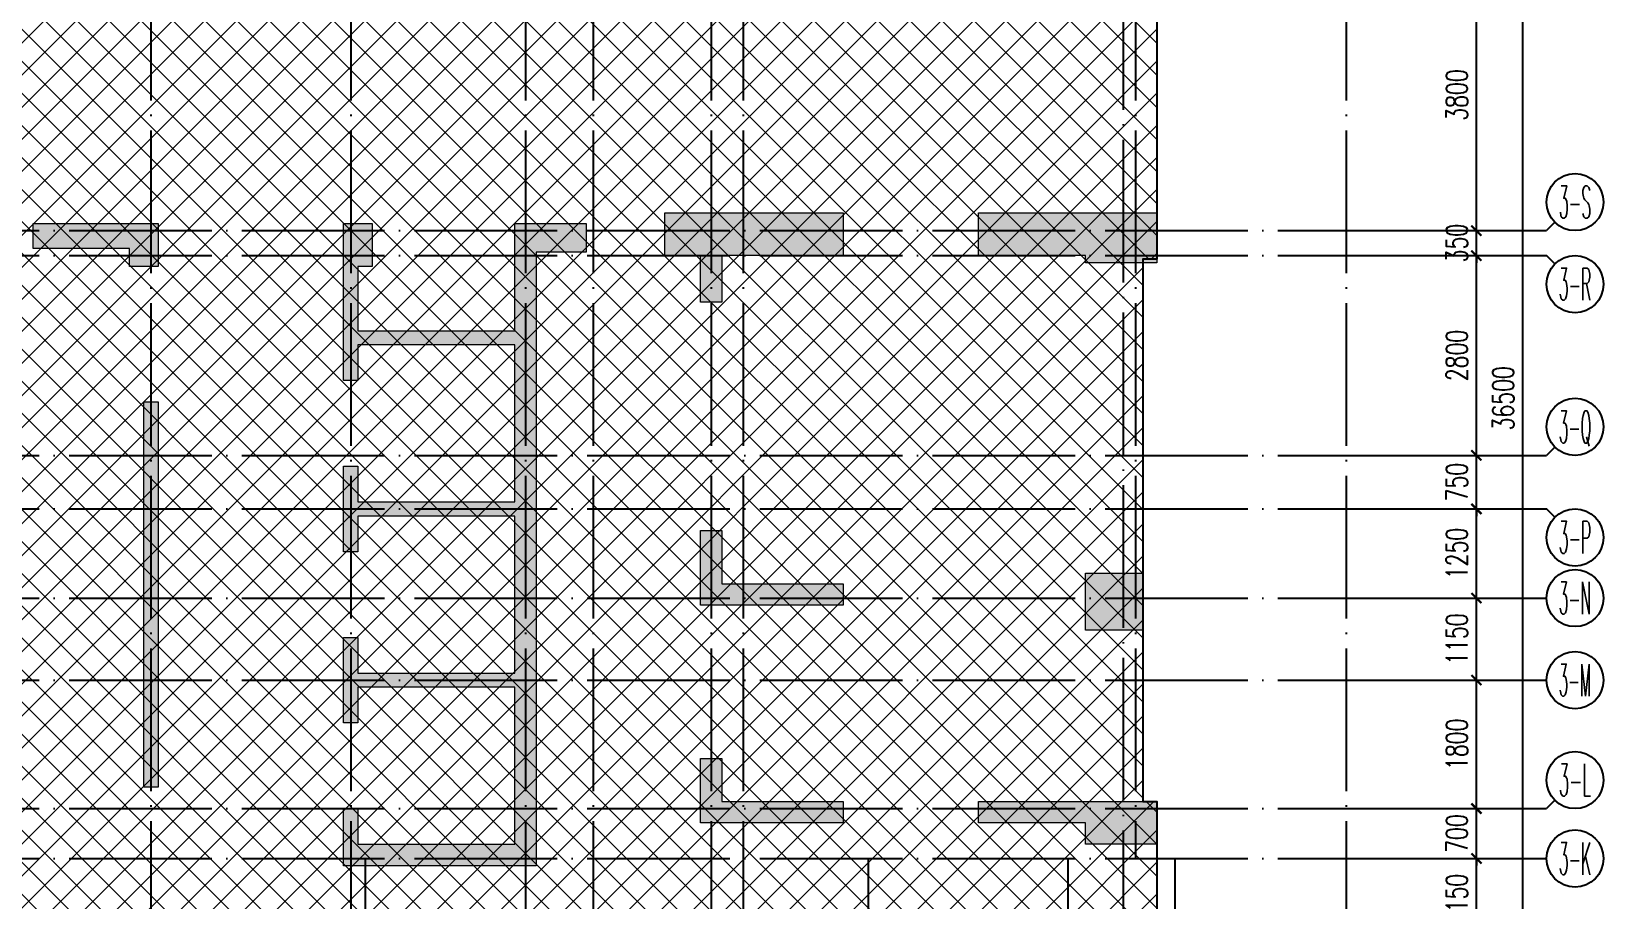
# Model space of a CAD drawing. Header units: millimetres. Extents: x 1089227 to 13101469, y 618865 to 10240562.
# Drawn here: x 1767987 to 1790021, y 4858482 to 4870650 of the extents above; entities that cross this region are included whole.
import ezdxf
from ezdxf.enums import TextEntityAlignment as Align

# ---------------------------------------------------------------- set-up
doc = ezdxf.new("R2010")
doc.units = ezdxf.units.MM
doc.header["$LTSCALE"] = 1000
doc.header["$PDMODE"] = 3
doc.header["$PDSIZE"] = 200
doc.linetypes.add('DOTE', pattern=[2.42, 2, -0.2, 0.02, -0.2])
doc.layers.get('0').update_dxf_attribs({"linetype": 'CONTINUOUS'})
doc.layers.get('Defpoints').update_dxf_attribs({"linetype": 'CONTINUOUS'})
for name, color, linetype in [('AXIS', 3, 'CONTINUOUS'), ('AXIS_TEXT', 7, 'CONTINUOUS'), ('C-H', 8, 'CONTINUOUS'), ('DOTE', 1, 'DOTE'), ('S-EDGE', 210, 'CONTINUOUS')]:
    doc.layers.add(name, color=color, linetype=linetype)
doc.layers.add('S-SLAB-HATCH', color=73, linetype='CONTINUOUS', lineweight=0)
doc.layers.add('S-WALL', color=31, linetype='CONTINUOUS', lineweight=0)
doc.styles.add('_TCH_AXIS', font='COMPLEX', dxfattribs={"bigfont": 'AllInOneBig.shx'})
doc.styles.add('_TCH_DIM_T3', font='SIMPLEX', dxfattribs={"width": 0.705882, "bigfont": 'AllInOneBig.shx'})
doc.styles.add('COMPLEX', font='COMPLEX', dxfattribs={"bigfont": 'AllInOneBig.shx'})
doc.dimstyles.new('_TCH_ARCH&&100', dxfattribs={"dimtxt": 297.5, "dimasz": 100, "dimexe": 250, "dimexo": 300, "dimgap": 126.25, "dimtad": 1, "dimdec": 0, "dimzin": 0, "dimdsep": 46, "dimtxsty": '_TCH_DIM_T3', "dimblk": 'ARCHTICK', "dimcen": 0.09, "dimclrt": 7, "dimazin": 2, "dimtfac": 1, "dimtdec": 0, "dimtix": 1, "dimtmove": 2, "dimatfit": 3, "dimfxl": 0, "dimtolj": 1, "dimtzin": 0, "dimarcsym": 0})

# ---------------------------------------------------------------- blocks, each defined once
blk = doc.blocks.new('_AXISO')
blk.add_circle((0, 0), 0.5)
at = {"layer": 'AXIS_TEXT', "style": 'COMPLEX', "width": 1.041667}
blk.add_attdef('A', text='', height=0.56, dxfattribs=at).set_placement((-0.25, -0.28), (0.25, -0.28), align=Align.FIT)
blk = doc.blocks.new('_ArchTick')
at = {"color": 0, "linetype": 'ByBlock', "const_width": 0.3}
blk.add_lwpolyline([(-0.71, -0.71), (0.71, 0.71)], dxfattribs=at)
blk = doc.blocks.new('*D160')
at = {"layer": 'AXIS', "color": 0, "lineweight": -2, "transparency": 16777216}
for p, q in [((-113808, 58546), (-112296, 58546)), ((-112546, 22046), (-112546, 58546)), ((-113808, 22046), (-112296, 22046))]:
    blk.add_line(p, q, dxfattribs=at)
at = {"layer": 'Defpoints', "color": 0, "transparency": 16777216}
for p in [(-114108, 58546), (-112546, 58546), (-114108, 22046)]:
    blk.add_point(p, dxfattribs=at)
at = {"layer": 'AXIS', "color": 0, "lineweight": -2, "transparency": 16777216, "xscale": 100, "yscale": 100, "zscale": 100}
for p, rotation in [((-112546, 58546), 90), ((-112546, 22046), 270)]:
    blk.add_blockref('_ArchTick', p, dxfattribs=dict(at, rotation=rotation))
at = {"layer": 'AXIS', "color": 7, "transparency": 16777216, "insert": (-112821, 40296), "char_height": 297.5, "attachment_point": 5, "rotation": 90, "style": '_TCH_DIM_T3'}
blk.add_mtext('\\A1;36500', dxfattribs=at)
blk = doc.blocks.new('*D169')
at = {"layer": 'AXIS', "color": 0, "lineweight": -2, "transparency": 16777216}
for p, q in [((-113808, 33846), (-112947, 33846)), ((-113197, 32696), (-113197, 33846)), ((-113808, 32696), (-112947, 32696))]:
    blk.add_line(p, q, dxfattribs=at)
at = {"layer": 'Defpoints', "color": 0, "transparency": 16777216}
for p in [(-114108, 33846), (-113197, 33846), (-114108, 32696)]:
    blk.add_point(p, dxfattribs=at)
at = {"layer": 'AXIS', "color": 0, "lineweight": -2, "transparency": 16777216, "xscale": 100, "yscale": 100, "zscale": 100}
for p, rotation in [((-113197, 33846), 90), ((-113197, 32696), 270)]:
    blk.add_blockref('_ArchTick', p, dxfattribs=dict(at, rotation=rotation))
at = {"layer": 'AXIS', "color": 7, "transparency": 16777216, "insert": (-113472, 33271), "char_height": 297.5, "attachment_point": 5, "rotation": 90, "style": '_TCH_DIM_T3'}
blk.add_mtext('\\A1;1150', dxfattribs=at)
blk = doc.blocks.new('*D170')
at = {"layer": 'AXIS', "color": 0, "lineweight": -2, "transparency": 16777216}
for p, q in [((-113197, 34546), (-113197, 34646)), ((-113808, 34546), (-112947, 34546)), ((-113197, 33846), (-113197, 34546)), ((-113808, 33846), (-112947, 33846)), ((-113197, 33846), (-113197, 33746))]:
    blk.add_line(p, q, dxfattribs=at)
at = {"layer": 'Defpoints', "color": 0, "transparency": 16777216}
for p in [(-114108, 34546), (-113197, 34546), (-114108, 33846)]:
    blk.add_point(p, dxfattribs=at)
at = {"layer": 'AXIS', "color": 0, "lineweight": -2, "transparency": 16777216, "xscale": 100, "yscale": 100, "zscale": 100}
for p, rotation in [((-113197, 34546), 270), ((-113197, 33846), 90)]:
    blk.add_blockref('_ArchTick', p, dxfattribs=dict(at, rotation=rotation))
at = {"layer": 'AXIS', "color": 7, "transparency": 16777216, "insert": (-113472, 34196), "char_height": 297.5, "attachment_point": 5, "rotation": 90, "style": '_TCH_DIM_T3'}
blk.add_mtext('\\A1;700', dxfattribs=at)
blk = doc.blocks.new('*D171')
at = {"layer": 'AXIS', "color": 0, "lineweight": -2, "transparency": 16777216}
for p, q in [((-113808, 36346), (-112947, 36346)), ((-113197, 34546), (-113197, 36346)), ((-113808, 34546), (-112947, 34546))]:
    blk.add_line(p, q, dxfattribs=at)
at = {"layer": 'Defpoints', "color": 0, "transparency": 16777216}
for p in [(-114108, 36346), (-113197, 36346), (-114108, 34546)]:
    blk.add_point(p, dxfattribs=at)
at = {"layer": 'AXIS', "color": 0, "lineweight": -2, "transparency": 16777216, "xscale": 100, "yscale": 100, "zscale": 100}
for p, rotation in [((-113197, 36346), 90), ((-113197, 34546), 270)]:
    blk.add_blockref('_ArchTick', p, dxfattribs=dict(at, rotation=rotation))
at = {"layer": 'AXIS', "color": 7, "transparency": 16777216, "insert": (-113472, 35446), "char_height": 297.5, "attachment_point": 5, "rotation": 90, "style": '_TCH_DIM_T3'}
blk.add_mtext('\\A1;1800', dxfattribs=at)
blk = doc.blocks.new('*D172')
at = {"layer": 'AXIS', "color": 0, "lineweight": -2, "transparency": 16777216}
for p, q in [((-113808, 37496), (-112947, 37496)), ((-113197, 36346), (-113197, 37496)), ((-113808, 36346), (-112947, 36346))]:
    blk.add_line(p, q, dxfattribs=at)
at = {"layer": 'Defpoints', "color": 0, "transparency": 16777216}
for p in [(-114108, 37496), (-113197, 37496), (-114108, 36346)]:
    blk.add_point(p, dxfattribs=at)
at = {"layer": 'AXIS', "color": 0, "lineweight": -2, "transparency": 16777216, "xscale": 100, "yscale": 100, "zscale": 100}
for p, rotation in [((-113197, 37496), 90), ((-113197, 36346), 270)]:
    blk.add_blockref('_ArchTick', p, dxfattribs=dict(at, rotation=rotation))
at = {"layer": 'AXIS', "color": 7, "transparency": 16777216, "insert": (-113472, 36921), "char_height": 297.5, "attachment_point": 5, "rotation": 90, "style": '_TCH_DIM_T3'}
blk.add_mtext('\\A1;1150', dxfattribs=at)
blk = doc.blocks.new('*D173')
at = {"layer": 'AXIS', "color": 0, "lineweight": -2, "transparency": 16777216}
for p, q in [((-113808, 38746), (-112947, 38746)), ((-113197, 37496), (-113197, 38746)), ((-113808, 37496), (-112947, 37496))]:
    blk.add_line(p, q, dxfattribs=at)
at = {"layer": 'Defpoints', "color": 0, "transparency": 16777216}
for p in [(-114108, 38746), (-113197, 38746), (-114108, 37496)]:
    blk.add_point(p, dxfattribs=at)
at = {"layer": 'AXIS', "color": 0, "lineweight": -2, "transparency": 16777216, "xscale": 100, "yscale": 100, "zscale": 100}
for p, rotation in [((-113197, 38746), 90), ((-113197, 37496), 270)]:
    blk.add_blockref('_ArchTick', p, dxfattribs=dict(at, rotation=rotation))
at = {"layer": 'AXIS', "color": 7, "transparency": 16777216, "insert": (-113472, 38121), "char_height": 297.5, "attachment_point": 5, "rotation": 90, "style": '_TCH_DIM_T3'}
blk.add_mtext('\\A1;1250', dxfattribs=at)
blk = doc.blocks.new('*D174')
at = {"layer": 'AXIS', "color": 0, "lineweight": -2, "transparency": 16777216}
for p, q in [((-113808, 39496), (-112947, 39496)), ((-113197, 39496), (-113197, 39596)), ((-113197, 38746), (-113197, 39496)), ((-113808, 38746), (-112947, 38746)), ((-113197, 38746), (-113197, 38646))]:
    blk.add_line(p, q, dxfattribs=at)
at = {"layer": 'Defpoints', "color": 0, "transparency": 16777216}
for p in [(-114108, 39496), (-113197, 39496), (-114108, 38746)]:
    blk.add_point(p, dxfattribs=at)
at = {"layer": 'AXIS', "color": 0, "lineweight": -2, "transparency": 16777216, "xscale": 100, "yscale": 100, "zscale": 100}
for p, rotation in [((-113197, 39496), 270), ((-113197, 38746), 90)]:
    blk.add_blockref('_ArchTick', p, dxfattribs=dict(at, rotation=rotation))
at = {"layer": 'AXIS', "color": 7, "transparency": 16777216, "insert": (-113472, 39121), "char_height": 297.5, "attachment_point": 5, "rotation": 90, "style": '_TCH_DIM_T3'}
blk.add_mtext('\\A1;750', dxfattribs=at)
blk = doc.blocks.new('*D175')
at = {"layer": 'AXIS', "color": 0, "lineweight": -2, "transparency": 16777216}
for p, q in [((-113808, 42296), (-112947, 42296)), ((-113197, 39496), (-113197, 42296)), ((-113808, 39496), (-112947, 39496))]:
    blk.add_line(p, q, dxfattribs=at)
at = {"layer": 'Defpoints', "color": 0, "transparency": 16777216}
for p in [(-114108, 42296), (-113197, 42296), (-114108, 39496)]:
    blk.add_point(p, dxfattribs=at)
at = {"layer": 'AXIS', "color": 0, "lineweight": -2, "transparency": 16777216, "xscale": 100, "yscale": 100, "zscale": 100}
for p, rotation in [((-113197, 42296), 90), ((-113197, 39496), 270)]:
    blk.add_blockref('_ArchTick', p, dxfattribs=dict(at, rotation=rotation))
at = {"layer": 'AXIS', "color": 7, "transparency": 16777216, "insert": (-113472, 40896), "char_height": 297.5, "attachment_point": 5, "rotation": 90, "style": '_TCH_DIM_T3'}
blk.add_mtext('\\A1;2800', dxfattribs=at)
blk = doc.blocks.new('*D176')
at = {"layer": 'AXIS', "color": 0, "lineweight": -2, "transparency": 16777216}
for p, q in [((-113808, 42646), (-112947, 42646)), ((-113197, 42646), (-113197, 42746)), ((-113197, 42296), (-113197, 42646)), ((-113808, 42296), (-112947, 42296)), ((-113197, 42296), (-113197, 42196))]:
    blk.add_line(p, q, dxfattribs=at)
at = {"layer": 'Defpoints', "color": 0, "transparency": 16777216}
for p in [(-114108, 42646), (-113197, 42646), (-114108, 42296)]:
    blk.add_point(p, dxfattribs=at)
at = {"layer": 'AXIS', "color": 0, "lineweight": -2, "transparency": 16777216, "xscale": 100, "yscale": 100, "zscale": 100}
for p, rotation in [((-113197, 42646), 270), ((-113197, 42296), 90)]:
    blk.add_blockref('_ArchTick', p, dxfattribs=dict(at, rotation=rotation))
at = {"layer": 'AXIS', "color": 7, "transparency": 16777216, "insert": (-113472, 42471), "char_height": 297.5, "attachment_point": 5, "rotation": 90, "style": '_TCH_DIM_T3'}
blk.add_mtext('\\A1;350', dxfattribs=at)
blk = doc.blocks.new('*D177')
at = {"layer": 'AXIS', "color": 0, "lineweight": -2, "transparency": 16777216}
for p, q in [((-113808, 46446), (-112947, 46446)), ((-113197, 42646), (-113197, 46446)), ((-113808, 42646), (-112947, 42646))]:
    blk.add_line(p, q, dxfattribs=at)
at = {"layer": 'Defpoints', "color": 0, "transparency": 16777216}
for p in [(-114108, 46446), (-113197, 46446), (-114108, 42646)]:
    blk.add_point(p, dxfattribs=at)
at = {"layer": 'AXIS', "color": 0, "lineweight": -2, "transparency": 16777216, "xscale": 100, "yscale": 100, "zscale": 100}
for p, rotation in [((-113197, 46446), 90), ((-113197, 42646), 270)]:
    blk.add_blockref('_ArchTick', p, dxfattribs=dict(at, rotation=rotation))
at = {"layer": 'AXIS', "color": 7, "transparency": 16777216, "insert": (-113472, 44546), "char_height": 297.5, "attachment_point": 5, "rotation": 90, "style": '_TCH_DIM_T3'}
blk.add_mtext('\\A1;3800', dxfattribs=at)
blk = doc.blocks.new('裙房轴网260428')
at = {"layer": 'DOTE', "color": 16, "linetype": 'DOTE'}
blk.add_line((-118150, 80217.5), (-118150, -1000), dxfattribs=at)
blk = doc.blocks.new('A$C6E8A2456')
at = {"layer": 'S-SLAB-HATCH'}
h = blk.add_hatch(dxfattribs=at)
h.set_pattern_fill('ANSI37', color=251, scale=200)
h.set_pattern_definition([(45, (-2451873.96, 1550581.15), (-224.506403, 224.506403), []), (135, (-2451873.96, 1550581.15), (-224.506403, -224.506403), [])])
h.paths.add_polyline_path([(51549, 40513), (51549, 36813), (54849, 36813), (54849, 34213), (55049, 34213), (55049, 33413), (54849, 33413), (54849, 28413), (55049, 28413), (55049, 26713), (54449, 26713), (54449, 23813), (54449, 23813), (54449, 23313), (54249, 23313), (54249, 18962), (54249, 18162), (54249, 15713), (54449, 15713), (54449, 15213), (54449, 15213), (54449, 11013), (57199, 11013), (57199, 8213), (56199, 8213), (56199, 9013), (53299, 9013), (53299, 3913), (49149, 3913), (49149, 3713), (48549, 3713), (48549, 3913), (43449, 3913), (43449, 2213), (40199, 2213), (40199, 3963), (35349, 3963), (35349, 3213), (34649, 3213), (34649, 3413), (25849, 3411), (25849, 11363), (28049, 11363), (28049, 22913), (27849, 22913), (27849, 34313), (28049, 34313), (28049, 36613), (31349, 36613), (31349, 40513), (32149, 40513), (32149, 39813), (35449, 39813), (35449, 40113), (35949, 40113), (35949, 39963), (46949, 39963), (46949, 40113), (47449, 40113), (47449, 39963), (50749, 39963), (50749, 40513)])
at = {"layer": 'S-EDGE'}
blk.add_lwpolyline([(54449, 26713), (54449, 23813), (54449, 23813), (54449, 23313), (54249, 23313), (54249, 18962), (54249, 18162), (54249, 15713), (54449, 15713), (54449, 15213), (54449, 15213), (54449, 11013)], dxfattribs=at)
blk = doc.blocks.new('QZ-TL-0808')
at = {"layer": 'C-H'}
for points in [[(-84141, -54118), (-84141, -53468), (-84641, -53468), (-84641, -52868), (-82141, -52868), (-82141, -53468), (-83841, -53468), (-83841, -54118)], [(-80241, -52868), (-77741, -52868), (-77741, -53568), (-78741, -53568), (-78741, -53468), (-80241, -53468)], [(-93491, -53018), (-91741, -53018), (-91741, -53618), (-92141, -53618), (-92141, -53368), (-93491, -53368)], [(-86441, -53418), (-85741, -53418), (-85741, -53018), (-86741, -53018), (-86741, -54520), (-88941, -54520), (-88941, -53618), (-88741, -53618), (-88741, -53018), (-89141, -53018), (-89141, -55218), (-88941, -55218), (-88941, -54720), (-86741, -54720), (-86741, -56918), (-88941, -56918), (-88941, -56418), (-89141, -56418), (-89141, -57617), (-88941, -57617), (-88941, -57118), (-86741, -57118), (-86741, -59318), (-88941, -59318), (-88941, -58818), (-89141, -58818), (-89141, -60018), (-88941, -60017), (-88941, -59518), (-86741, -59518), (-86741, -61718), (-88941, -61718), (-88941, -61218), (-89141, -61218), (-89141, -62018), (-86441, -62018)], [(-91941, -55518), (-91741, -55518), (-91741, -60918), (-91941, -60918)], [(-84141, -58369), (-84141, -57319), (-83841, -57319), (-83841, -58069), (-82141, -58069), (-82141, -58369)], [(-78741, -57918), (-77941, -57918), (-77941, -58718), (-78741, -58718)], [(-84141, -61418), (-84141, -60518), (-83841, -60518), (-83841, -61118), (-82141, -61118), (-82141, -61418)], [(-80241, -61118), (-77741, -61118), (-77741, -61718), (-78741, -61718), (-78741, -61418), (-80241, -61418)]]:
    blk.add_hatch(color=256, dxfattribs=at).paths.add_polyline_path(points)
at = {"layer": 'S-WALL'}
for points in [[(-84141, -54118), (-84141, -53468), (-84641, -53468), (-84641, -52868), (-82141, -52868), (-82141, -53468), (-83841, -53468), (-83841, -54118), (-84141, -54118)], [(-93491, -53018), (-91741, -53018), (-91741, -53618), (-92141, -53618), (-92141, -53368), (-93491, -53368), (-93491, -53018)], [(-89141, -57618), (-89141, -56418), (-88941, -56418), (-88941, -56918), (-86741, -56918), (-86741, -54720), (-88941, -54720), (-88941, -55218), (-89141, -55218), (-89141, -53018), (-88741, -53018), (-88741, -53618), (-88941, -53618), (-88941, -54520), (-86741, -54520), (-86741, -53018), (-85741, -53018), (-85741, -53418), (-86441, -53418), (-86441, -62018), (-89141, -62018), (-89141, -61218), (-88941, -61218), (-88941, -61718), (-86741, -61718), (-86741, -59518), (-88941, -59518), (-88941, -60017), (-89141, -60018), (-89141, -58818), (-88941, -58818), (-88941, -59318), (-86741, -59318), (-86741, -57118), (-88941, -57118), (-88941, -57617), (-89141, -57617)], [(-84141, -58369), (-84141, -57319), (-83841, -57319), (-83841, -58069), (-82141, -58069), (-82141, -58369), (-84141, -58369)], [(-84141, -61418), (-84141, -60518), (-83841, -60518), (-83841, -61118), (-82141, -61118), (-82141, -61418), (-84141, -61418)], [(-80241, -61118), (-77741, -61118), (-77741, -61718), (-78741, -61718), (-78741, -61418), (-80241, -61418), (-80241, -61118)]]:
    blk.add_lwpolyline(points, dxfattribs=at)
for points in [[(-80241, -52868), (-77741, -52868), (-77741, -53568), (-78741, -53568), (-78741, -53468), (-80241, -53468)], [(-91941, -55518), (-91741, -55518), (-91741, -60918), (-91941, -60918)], [(-78741, -57918), (-77941, -57918), (-77941, -58718), (-78741, -58718)]]:
    blk.add_lwpolyline(points, close=True, dxfattribs=at)
blk = doc.blocks.new('塔楼轴网260428')
at = {"layer": 'AXIS'}
for p, q in [((-112097.6, 42762.8), (-112214.8, 42645.6)), ((-114108.2, 42645.6), (-112214.8, 42645.6)), ((-114108.2, 42295.6), (-112214.8, 42295.6)), ((-112097.6, 42178.5), (-112214.8, 42295.6)), ((-114108.2, 39495.6), (-112214.8, 39495.6)), ((-112097.6, 39612.8), (-112214.8, 39495.6)), ((-114108.2, 38745.6), (-112214.8, 38745.6)), ((-112097.6, 38628.5), (-112214.8, 38745.6)), ((-114108.2, 37495.6), (-112214.8, 37495.6)), ((-114108.2, 36345.6), (-112214.8, 36345.6)), ((-112097.6, 34662.8), (-112214.8, 34545.6)), ((-114108.2, 34545.6), (-112214.8, 34545.6)), ((-114108.2, 33845.6), (-112214.8, 33845.6))]:
    blk.add_line(p, q, dxfattribs=at)
at = {"layer": 'DOTE', "color": 14}
for p, q in [((-131773.7, 63411.5), (-131773.7, 18841.8)), ((-128973.7, 63411.5), (-128973.7, 18841.8)), ((-126523.7, 63411.5), (-126523.7, 18841.8)), ((-125573.7, 63411.5), (-125573.7, 18841.8)), ((-123923.7, 63411.5), (-123923.7, 18841.8)), ((-123473.7, 63411.5), (-123473.7, 18841.8)), ((-117973.7, 63411.5), (-117973.7, 33845.6)), ((-115023.7, 63411.5), (-115023.7, 18841.8)), ((-147441.8, 42645.6), (-114108.2, 42645.6)), ((-147441.8, 42295.6), (-114108.2, 42295.6)), ((-147441.8, 39495.6), (-114108.2, 39495.6)), ((-147441.8, 38745.6), (-114108.2, 38745.6)), ((-147441.8, 37495.6), (-114108.2, 37495.6)), ((-147441.8, 36345.6), (-114108.2, 36345.6)), ((-147441.8, 34545.6), (-114108.2, 34545.6)), ((-147441.8, 33845.6), (-114108.2, 33845.6)), ((-128773.7, 33846.7), (-128773.7, 18841.8)), ((-121723.7, 33845.6), (-121723.7, 18841.8)), ((-118923.7, 33845.6), (-118923.7, 18841.8)), ((-117423.7, 33845.6), (-117423.7, 18841.8))]:
    blk.add_line(p, q, dxfattribs=at)
at = {"layer": 'AXIS'}
ref = blk.add_blockref('_AXISO', (-111814.8, 43045.6), dxfattribs=dict(at, xscale=800, yscale=800, zscale=800))
ref.add_attrib('A', '3-S', dxfattribs={"layer": 'AXIS_TEXT', "height": 452.55, "style": '_TCH_AXIS', "width": 0.355932}).set_placement((-112041, 42819.3), (-111588.5, 42819.3), align=Align.FIT)
ref = blk.add_blockref('_AXISO', (-111814.8, 41895.6), dxfattribs=dict(at, xscale=800, yscale=800, zscale=800))
ref.add_attrib('A', '3-R', dxfattribs={"layer": 'AXIS_TEXT', "height": 452.55, "style": '_TCH_AXIS', "width": 0.333333}).set_placement((-112041, 41669.3), (-111588.5, 41669.3), align=Align.FIT)
ref = blk.add_blockref('_AXISO', (-111814.8, 39895.6), dxfattribs=dict(at, xscale=800, yscale=800, zscale=800))
ref.add_attrib('A', '3-Q', dxfattribs={"layer": 'AXIS_TEXT', "height": 452.55, "style": '_TCH_AXIS', "width": 0.344262}).set_placement((-112041, 39669.3), (-111588.5, 39669.3), align=Align.FIT)
ref = blk.add_blockref('_AXISO', (-111814.8, 38345.6), dxfattribs=dict(at, xscale=800, yscale=800, zscale=800))
ref.add_attrib('A', '3-P', dxfattribs={"layer": 'AXIS_TEXT', "height": 452.55, "style": '_TCH_AXIS', "width": 0.33871}).set_placement((-112041, 38119.3), (-111588.5, 38119.3), align=Align.FIT)
ref = blk.add_blockref('_AXISO', (-111814.8, 37495.6), dxfattribs=dict(at, xscale=800, yscale=800, zscale=800))
ref.add_attrib('A', '3-N', dxfattribs={"layer": 'AXIS_TEXT', "height": 452.55, "style": '_TCH_AXIS', "width": 0.328125}).set_placement((-112041, 37269.3), (-111588.5, 37269.3), align=Align.FIT)
ref = blk.add_blockref('_AXISO', (-111814.8, 36345.6), dxfattribs=dict(at, xscale=800, yscale=800, zscale=800))
ref.add_attrib('A', '3-M', dxfattribs={"layer": 'AXIS_TEXT', "height": 452.55, "style": '_TCH_AXIS', "width": 0.318182}).set_placement((-112041, 36119.3), (-111588.5, 36119.3), align=Align.FIT)
ref = blk.add_blockref('_AXISO', (-111814.8, 34945.6), dxfattribs=dict(at, xscale=800, yscale=800, zscale=800))
ref.add_attrib('A', '3-L', dxfattribs={"layer": 'AXIS_TEXT', "height": 452.55, "style": '_TCH_AXIS', "width": 0.35}).set_placement((-112041, 34719.3), (-111588.5, 34719.3), align=Align.FIT)
ref = blk.add_blockref('_AXISO', (-111814.8, 33845.6), dxfattribs=dict(at, xscale=800, yscale=800, zscale=800))
ref.add_attrib('A', '3-K', dxfattribs={"layer": 'AXIS_TEXT', "height": 452.55, "style": '_TCH_AXIS', "width": 0.328125}).set_placement((-112041, 33619.3), (-111588.5, 33619.3), align=Align.FIT)
for p1, p2, distance, picture, middle in [((-114108.2, 22045.6), (-114108.2, 58545.6), -1561.9, '*D160', (-112821.3, 40295.6)), ((-114108.2, 42645.6), (-114108.2, 46445.6), -911, '*D177', (-113472.2, 44545.6)), ((-114108.2, 42295.6), (-114108.2, 42645.6), -911, '*D176', (-113472.2, 42470.6)), ((-114108.2, 39495.6), (-114108.2, 42295.6), -911, '*D175', (-113472.2, 40895.6)), ((-114108.2, 38745.6), (-114108.2, 39495.6), -911, '*D174', (-113472.2, 39120.6)), ((-114108.2, 37495.6), (-114108.2, 38745.6), -911, '*D173', (-113472.2, 38120.6)), ((-114108.2, 36345.6), (-114108.2, 37495.6), -911, '*D172', (-113472.2, 36920.6)), ((-114108.2, 34545.6), (-114108.2, 36345.6), -911, '*D171', (-113472.2, 35445.6)), ((-114108.2, 33845.6), (-114108.2, 34545.6), -911, '*D170', (-113472.2, 34195.6)), ((-114108.2, 32695.6), (-114108.2, 33845.6), -911, '*D169', (-113472.2, 33270.6))]:
    dim = blk.add_aligned_dim(p1=p1, p2=p2, distance=distance, dimstyle='_TCH_ARCH&&100', dxfattribs=at)
    dim.commit()
    dim.dimension.update_dxf_attribs({"geometry": picture, "text_midpoint": middle})
blk = doc.blocks.new('04地块地下轴网260428')
for name in ['裙房轴网260428', '塔楼轴网260428']:
    blk.add_blockref(name, (0, 0))

msp = doc.modelspace()

# ---------------------------------------------------------------- block references
for name, p in [('04地块地下轴网260428', (1901435.755, 4825211.796)), ('QZ-TL-0808', (1861503.026, 4920975.271)), ('A$C6E8A2456', (1729313.25, 4844144.301))]:
    msp.add_blockref(name, p)

doc.saveas('drawing.dxf')
